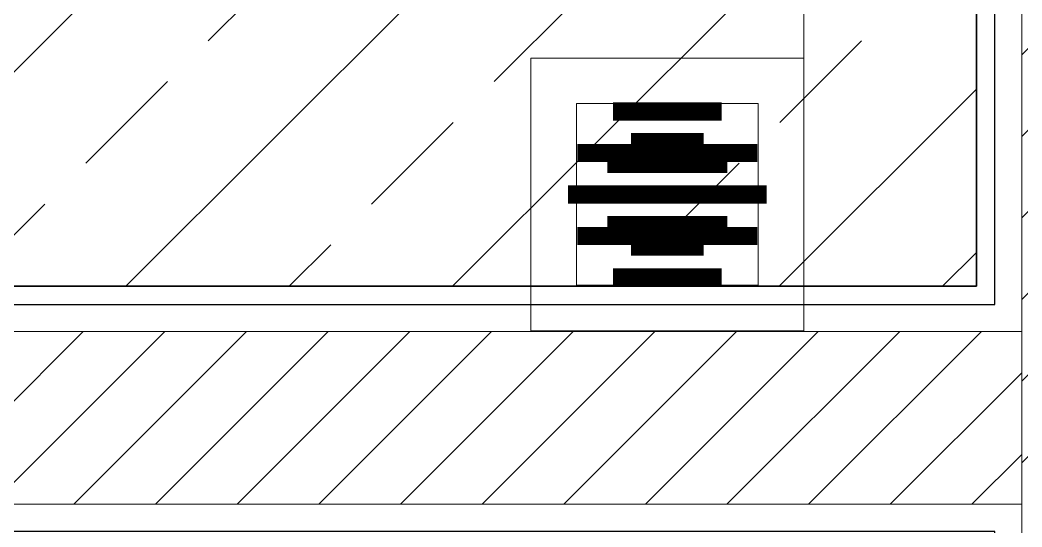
# Model space of a CAD drawing. Header units: millimetres. Extents: x -343543 to 400519, y -115663 to 104219.
# Drawn here: x -255010 to -254459, y 8847 to 9127 of the extents above; entities that cross this region are included whole.
import ezdxf

# ---------------------------------------------------------------- set-up
doc = ezdxf.new("R2010")
doc.units = ezdxf.units.MM
doc.layers.get('0').update_dxf_attribs({"color": 231, "lineweight": 0})
for name, color, linetype, lineweight in [('A-CLNG', 157, 'Continuous', 25), ('A-PATT', 252, 'Continuous', 9), ('A-SYMBOLS', 10, 'Continuous', 13), ('XREF MAT BANG TUONG XAY$0$01.Xref _MB T1$0$A-FURN', 8, 'Continuous', 5), ('XREF MAT BANG TUONG XAY$0$01.Xref _MB T1$0$A-FURN @ 50', 8, 'Continuous', 5), ('XREF MAT BANG TUONG XAY$0$01.Xref _MB T1$0$A-FURN @ 75', 8, 'Continuous', 5), ('XREF MAT BANG TUONG XAY$0$01.Xref _MB T1$0$A-TEXT', 8, 'Continuous', 25), ('XREF MAT BANG TUONG XAY$0$A-WALL-INT', 8, 'Continuous', 9)]:
    doc.layers.add(name, color=color, linetype=linetype, lineweight=lineweight)
for name, color, linetype in [('XREF MAT BANG TUONG XAY$0$A-FNSH', 8, 'Continuous'), ('XREF MAT BANG TUONG XAY$0$A-FURN', 8, 'Continuous'), ('XREF MAT BANG TUONG XAY$0$A-PATT', 8, 'Continuous')]:
    doc.layers.add(name, color=color, linetype=linetype)

# ---------------------------------------------------------------- blocks, each defined once
blk = doc.blocks.new('XREF MAT BANG TUONG XAY$0$01.Xref _MB T1$0$Drain')
at = {"color": 8}
blk.add_lwpolyline([(-1.2, -1.2), (1.2, -1.2), (1.2, 1.2), (-1.2, 1.2)], close=True, dxfattribs=at)
at = {"color": 8, "const_width": 0.16}
for points in [[(0, 0.873), (0, -0.873)], [(-0.3653, 0.793), (-0.3653, -0.793)], [(0.3653, 0.793), (0.3653, -0.793)], [(-0.7306, 0.478), (-0.7306, -0.478)], [(0.7306, 0.478), (0.7306, -0.478)]]:
    blk.add_lwpolyline(points, dxfattribs=at)
blk = doc.blocks.new('*U3474')
at = {"layer": 'XREF MAT BANG TUONG XAY$0$01.Xref _MB T1$0$A-FURN @ 50', "color": 8, "xscale": 41.66666666666719, "yscale": 41.66666666666719, "zscale": 41.66666666666719, "rotation": 90}
blk.add_blockref('XREF MAT BANG TUONG XAY$0$01.Xref _MB T1$0$Drain', (-405, 6030.5), dxfattribs=at)
at = {"layer": 'XREF MAT BANG TUONG XAY$0$01.Xref _MB T1$0$A-FURN @ 75', "color": 8, "xscale": 62.50000000000078, "yscale": 62.50000000000078, "zscale": 62.50000000000078, "rotation": 90}
blk.add_blockref('XREF MAT BANG TUONG XAY$0$01.Xref _MB T1$0$Drain', (-405, 6030.5), dxfattribs=at)
blk = doc.blocks.new('*U220')
at = {"layer": 'XREF MAT BANG TUONG XAY$0$A-PATT'}
h = blk.add_hatch(dxfattribs=at)
h.set_pattern_fill('ANSI31', color=8, scale=10)
h.set_pattern_definition([(45, (38946.79, -11293.564), (-22.45064, 22.45064), [])])
h.paths.add_polyline_path([(-38.7, 47.5), (3461.3, 47.5), (3461.3, -162.5), (-38.7, -162.5)])
at = {"layer": 'XREF MAT BANG TUONG XAY$0$A-WALL-INT', "color": 8}
blk.add_lwpolyline([(-38.7, 47.5), (3461.3, 47.5), (3461.3, -162.5), (-38.7, -162.5)], close=True, dxfattribs=at)
blk = doc.blocks.new('*U225')
at = {"layer": 'XREF MAT BANG TUONG XAY$0$A-PATT'}
h = blk.add_hatch(dxfattribs=at)
h.set_pattern_fill('ANSI31', color=8, scale=10)
h.set_pattern_definition([(45, (36641.79, -11178.564), (-22.45064, 22.45064), [])])
h.paths.add_polyline_path([(-38.7, 47.5), (1156.3, 47.5), (1156.3, -47.5), (-38.7, -47.5)])
at = {"layer": 'XREF MAT BANG TUONG XAY$0$A-WALL-INT', "color": 8}
blk.add_lwpolyline([(-38.7, 47.5), (1156.3, 47.5), (1156.3, -47.5), (-38.7, -47.5)], close=True, dxfattribs=at)
blk = doc.blocks.new('XREF MAT BANG TUONG XAY$0$01.Xref _MB T1$0$Phong tam')
at = {"layer": 'XREF MAT BANG TUONG XAY$0$01.Xref _MB T1$0$A-FURN', "color": 8, "elevation": 0}
blk.add_lwpolyline([(-330, 6965), (-235, 6965), (-235, 5980), (-330, 5980)], close=True, dxfattribs=at)
at = {"layer": 'XREF MAT BANG TUONG XAY$0$01.Xref _MB T1$0$A-FURN', "linetype": 'Continuous'}
blk.add_blockref('*U3474', (0, 0), dxfattribs=at)
at = {"layer": 'XREF MAT BANG TUONG XAY$0$A-FURN', "color": 8, "xscale": -1, "rotation": 270}
blk.add_blockref('*U220', (-47.5, 3338.7), dxfattribs=at)
at = {"layer": 'XREF MAT BANG TUONG XAY$0$A-FURN', "color": 8, "rotation": 180}
blk.add_blockref('*U225', (-248.7, 5907.5), dxfattribs=at)
blk = doc.blocks.new('01.Xref _MB T1')
at = {"layer": 'XREF MAT BANG TUONG XAY$0$01.Xref _MB T1$0$A-TEXT', "color": 8}
blk.add_blockref('XREF MAT BANG TUONG XAY$0$01.Xref _MB T1$0$Phong tam', (8605.00011, 2999.99999), dxfattribs=at)
at = {"layer": 'XREF MAT BANG TUONG XAY$0$A-FNSH', "color": 8}
for points in [[(8370.00011, 4480.00014), (8370.00011, 5459.99999), (7175.00045, 5459.99999), (7175.00045, 5604.99999), (8370.00011, 5604.99999), (8370.00011, 6584.99999), (7175.00011, 6584.99999), (7175.00011, 6729.99999), (8370.00011, 6729.99999), (8370.00011, 7709.99999), (7175.0007, 7709.99999), (7175.0007, 7854.99999), (8370.00011, 7854.99999), (8370.00011, 8834.99999), (7175.00074, 8834.99999), (7175.00074, 8979.99999), (8369.99998, 8980.00015), (8369.99087, 9964.99999), (7025.00011, 9964.99999), (7025.00011, 10224.99999), (8379.98706, 10224.99999)], [(8380.00011, 4470.00014), (8380.00011, 5469.99999), (7185.00045, 5469.99999), (7185.00045, 5594.99999), (8380.00011, 5594.99999), (8380.00011, 6594.99999), (7185.00011, 6594.99999), (7185.00011, 6719.99999), (8380.00011, 6719.99999), (8380.00011, 7719.99999), (7185.0007, 7719.99999), (7185.0007, 7844.99999), (8380.00011, 7844.99999), (8380.00011, 8844.99999), (7185.00074, 8844.99999), (7185.00074, 8969.99999), (8380.00007, 8970.00015), (8379.99078, 9974.99999), (7035.00011, 9974.99999), (7035.00011, 10214.99999), (8379.98522, 10214.99999)]]:
    blk.add_lwpolyline(points, dxfattribs=at)

msp = doc.modelspace()

# ---------------------------------------------------------------- block references
at = {"layer": 'A-SYMBOLS'}
msp.add_blockref('01.Xref _MB T1', (-262854.02, 0), dxfattribs=at)

# ---------------------------------------------------------------- next in the draw order: hatches: boundary and pattern name
at = {"layer": 'A-PATT'}
h = msp.add_hatch(dxfattribs=at)
h.set_pattern_fill('ANSI33', color=256, scale=20, double=1)
h.set_pattern_definition([(45, (-262854.02, -1e-05), (-89.8026, 89.8026), []), (45, (-262764.22, -1e-05), (-89.8026, 89.8026), [63.5, -31.75])])
h.paths.add_polyline_path([(-258669.04, 9965), (-254484.03, 9965), (-254484.03, 8980), (-255679.02, 8980), (-255679.02, 8835), (-254484.02, 8835), (-254484.02, 7855), (-255679.02, 7855), (-255679.02, 7710), (-254484.02, 7710), (-254484.02, 6730), (-255679.02, 6730), (-255679.02, 6585), (-254484.02, 6585), (-254484.02, 5605), (-255679.02, 5605), (-255679.02, 5460), (-254484.02, 5460), (-254484.02, 4480), (-256034.02, 4480), (-256034.02, 4135), (-255889.02, 4135), (-255889.02, 4335), (-254484.02, 4335), (-254484.02, 3235), (-255889.02, 3235), (-255889.02, 3435), (-256034.03, 3435), (-256034.03, 3235), (-257124.02, 3235), (-257124.02, 3435), (-257269.02, 3435), (-257269.02, 3235), (-258579.04, 3235), (-258579.04, 3425), (-258669.04, 3425), (-258669.04, 4335), (-257269.02, 4335), (-257269.02, 4135), (-257124.02, 4135), (-257124.02, 4480), (-258669.04, 4480)])

# ---------------------------------------------------------------- next in the draw order: linework, layer by layer
at = {"layer": 'A-CLNG', "color": 251}
msp.add_lwpolyline([(-258669.04, 9965), (-254484.03, 9965), (-254484.03, 8980), (-255679.02, 8980), (-255679.02, 8835), (-254484.02, 8835), (-254484.02, 7855), (-255679.02, 7855), (-255679.02, 7710), (-254484.02, 7710), (-254484.02, 6730), (-255679.02, 6730), (-255679.02, 6585), (-254484.02, 6585), (-254484.02, 5605), (-255679.02, 5605), (-255679.02, 5460), (-254484.02, 5460), (-254484.02, 4480)], dxfattribs=at)

doc.saveas('drawing.dxf')
